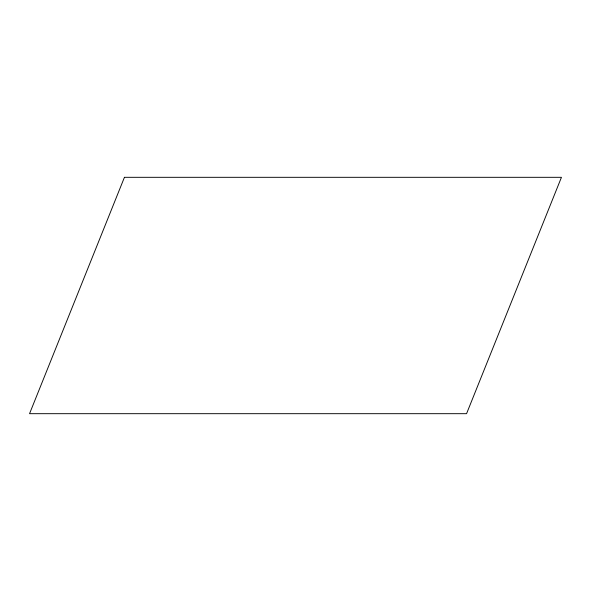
<?xml version="1.0" encoding="UTF-8"?>
<svg xmlns="http://www.w3.org/2000/svg" width="591" height="591" viewBox="0 0 591 591"><rect width="100%" height="100%" fill="white"/><g stroke="black" fill="none" stroke-linecap="round" stroke-linejoin="round"><path stroke-width="0.89" d="M124.442 177.315L29.55 413.685L466.558 413.685L561.45 177.315L124.442 177.315"/></g></svg>
